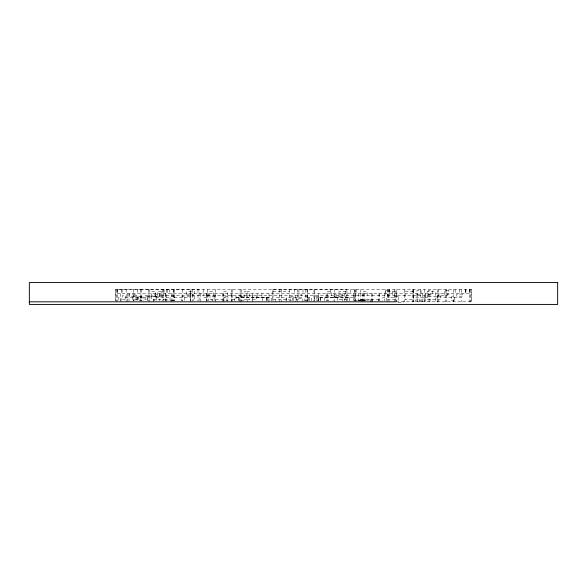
<?xml version="1.0" encoding="UTF-8"?>
<svg xmlns="http://www.w3.org/2000/svg" width="587" height="587" viewBox="0 0 587 587"><rect width="100%" height="100%" fill="white"/><g stroke="black" fill="none" stroke-linecap="round" stroke-linejoin="round"><path stroke-width="0.44" stroke-dasharray="2.94 2.2" d="M116.945 289.501L116.945 301.821M360.734 293.639L360.734 301.131M334.561 297.712L338.662 297.455M362.274 299.766L354.064 300.793L354.064 293.639M357.74 300.845L367.411 299.766M361.981 300.83L370.485 299.766L370.485 301.821M398.074 302.591L404.23 301.821M140.491 289.53L199.066 289.501L199.066 301.821M272.97 289.53L346.88 289.53L345.339 289.501L345.339 301.821M272.97 291.556L289.391 291.556M116.945 293.61L470.055 293.61M186.747 294.124L192.646 294.124L192.646 296.171L186.747 296.171L186.747 291.556L194.568 291.556L194.568 300.904M416.939 294.63L421.04 294.63L421.04 290.528L416.939 290.528L416.939 301.821M428.099 294.63L432.201 294.63L432.201 290.528L428.099 290.528L428.099 297.712L425.149 297.712L425.149 293.61M214.974 296.684L212.024 296.684L212.024 300.793L214.974 300.793M236.018 297.455L268.861 297.455L268.861 301.821M268.861 297.455L252.447 297.712M125.156 297.712L133.366 297.712L166.216 295.657L420.784 295.657L453.634 297.712L461.844 297.712L461.844 301.821M155.819 297.712L170.061 297.712M174.17 297.712L190.592 297.712L190.592 300.999M353.55 297.712L316.21 297.712L316.21 300.999M298.504 298.225L301.454 298.225L301.454 294.124L298.504 294.124L298.504 299.766L295.555 299.766M125.156 299.766L122.331 299.766L122.331 295.657L125.156 295.657L125.156 300.999M166.216 299.766L158.006 299.766L158.006 301.131M215.488 299.766L222.671 299.766M231.909 299.766L236.018 299.766L236.018 295.657M247.567 299.766L249.614 299.766L249.614 291.556L247.567 291.556L247.567 301.821M252.439 299.766L256.548 299.766L256.548 295.657M272.97 299.766L289.391 299.766M347.137 299.766L338.919 299.766L338.919 291.556L347.137 291.556L347.071 301.821M360.734 299.766L380.237 299.766L380.237 301.131M435.415 299.766L427.204 299.766L427.204 291.556L435.415 291.556L435.415 301.821M358.165 300.28L366.383 300.28M454.404 300.793L451.579 300.793L451.579 296.684L454.404 296.684L454.404 301.821M396.02 301.821L471.596 301.821L471.596 289.501L115.404 289.501L115.404 300.94M141.577 289.53L115.852 289.472L115.852 300.94M165.189 299.634L174.632 300.815M172.894 293.639L172.886 300.911M318.139 297.712L318.147 301.821L318.139 297.455L350.982 297.712M471.148 289.501L471.148 301.821M470.055 289.501L470.055 301.821M469.93 289.501L469.93 301.821M469.673 289.501L469.673 293.61M465.953 289.501L465.953 293.61M465.564 289.501L465.564 293.61M465.308 289.501L465.308 293.61M461.206 289.501L461.206 293.61M459.276 289.501L459.276 293.61M455.174 289.501L455.174 293.61M453.758 299.766L453.758 301.821M453.634 289.501L453.634 301.821M447.213 293.61L447.213 295.657L437.594 295.657L437.594 299.766L440.543 299.766L440.543 295.657M446.509 289.501L446.509 301.821M445.423 289.501L445.423 301.821M439.003 293.61L439.003 295.657M438.746 289.501L438.746 301.821M437.205 289.501L437.205 301.821M437.08 296.171L437.08 301.821M430.022 293.639L430.022 301.821M428.994 293.639L428.994 301.821M425.663 293.61L425.663 301.821M424.504 289.501L424.504 301.821M422.324 293.639L422.324 301.821M420.784 289.501L420.784 301.821M419.632 301.821L419.632 297.712L415.523 297.712L415.523 301.821M417.445 293.61L417.445 301.821M413.659 289.501L413.659 301.821M413.211 289.501L413.211 301.821M412.573 289.501L412.573 301.821M404.362 289.501L404.362 301.821M396.408 295.657L396.408 291.556L387.677 291.556L387.677 299.766L395.895 299.766L395.895 291.556M396.152 289.501L396.152 301.821M394.735 293.61L394.735 297.712L388.579 297.712L388.579 293.61M394.611 289.501L394.611 301.821M392.299 291.556L392.299 295.657M389.731 289.501L389.731 293.61M389.027 289.501L389.027 301.821M387.934 289.501L387.934 301.821M386.782 300.999L386.782 297.712L382.673 297.712L382.673 300.999M385.63 289.501L385.63 293.61M384.727 293.61L384.727 300.904M379.723 293.61L379.723 300.904M378.923 293.61L378.923 300.904M378.696 299.766L378.696 301.131M372.415 293.61L372.415 301.821M372.026 299.766L372.026 301.821M371.512 293.61L371.512 301.821M370.228 299.766L370.228 301.821M367.154 295.657L367.154 291.556L363.045 291.556L363.045 295.657M364.197 293.61L364.197 300.904M363.302 293.61L363.302 301.821M362.274 293.639L362.274 301.131M362.018 299.766L362.018 301.821M361.761 299.766L361.761 301.131M360.22 289.501L360.22 293.61M358.679 293.61L358.679 300.904M356.118 289.501L356.118 293.61M355.216 293.61L355.216 300.904M355.091 289.501L355.091 301.821M354.959 289.501L354.959 293.61M354.959 294.124L354.959 296.171M354.959 297.712L354.959 300.999M354.834 289.501L354.834 293.61M353.55 293.639L353.55 300.999M350.725 289.501L350.725 293.61M349.441 297.712L349.441 300.999M346.88 289.501L346.88 301.821M344.312 293.61L344.312 300.904M342.258 293.61L342.258 300.904M337.386 300.485L337.386 297.198L333.277 297.198L333.277 300.485M334.817 289.501L334.817 293.61M334.561 294.175L334.561 301.821M331.222 295.657L331.222 291.556L327.12 291.556L327.12 295.657M330.708 289.501L330.708 293.61M326.988 293.61L326.988 300.904M320.319 297.712L320.319 300.999M320.186 297.455L320.186 300.948M318.778 293.61L318.778 300.904M314.155 290.528L314.155 300.904M314.03 289.501L314.03 301.821M311.594 300.999L311.594 297.712L306.59 297.712L306.59 300.999M309.408 297.712L309.408 301.821M308.637 297.712L308.637 300.999M307.361 289.53L307.361 300.94M307.104 289.501L307.104 301.821M305.82 289.501L305.82 300.94M302.995 289.501L302.995 293.61M302.87 301.821L302.87 297.712L286.317 297.712L286.317 301.821M298.886 289.501L298.886 293.61M297.609 289.501L297.609 301.821M296.706 297.712L296.706 301.821M295.555 295.657L295.555 301.821M294.784 289.501L294.784 293.61M292.473 297.712L292.473 301.821M289.391 289.501L289.391 300.94M286.06 300.999L286.06 297.712L275.663 297.712L275.663 301.821M281.18 289.501L281.18 301.821M279.639 289.501L279.639 301.821M272.97 289.501L272.97 300.94M272.845 291.556L272.845 301.821M271.429 300.999L271.429 297.712L234.477 297.712L234.477 300.999M268.993 293.61L268.993 300.904M267.327 297.712L267.327 300.999M266.814 297.455L266.814 300.948M266.681 297.712L266.681 300.999M262.58 297.712L262.58 301.821M261.934 293.61L261.934 297.712M257.832 293.61L257.832 297.712M252.571 293.61L252.571 300.904M252.439 295.657L252.447 301.821M241.661 289.501L241.661 301.821M240.12 289.501L240.12 301.821M239.995 293.61L239.995 301.821M238.586 297.712L238.586 300.999M232.041 289.501L232.041 301.307M231.909 289.501L231.909 301.821M231.652 293.61L231.652 300.904M227.551 295.657L227.551 291.556L223.442 291.556L223.442 295.657M227.037 301.307L227.037 297.198L224.087 297.198L224.087 301.307M223.698 293.61L223.698 301.821M222.671 293.639L222.671 301.821M215.488 289.501L215.488 301.821M214.974 293.639L214.974 300.911M214.079 295.657L214.079 299.766L209.97 299.766L209.97 295.657M213.565 295.657L213.565 291.556L209.456 291.556L209.456 295.657M208.304 293.61L208.304 300.911M207.915 293.61L207.915 297.712L203.814 297.712L203.814 293.61M207.277 289.501L207.277 300.904M206.763 293.639L206.763 300.911M206.25 293.61L206.25 301.821M203.168 289.501L203.168 293.61M200.475 293.61L200.475 301.821M197.973 289.501L197.973 300.94M193.16 293.61L193.16 300.904M192.389 289.501L192.389 300.94M190.848 289.501L190.848 301.821M190.724 293.61L190.724 301.821M190.467 291.556L190.467 295.657M182.638 289.501L182.638 300.904M174.427 289.501L174.427 300.793M173.789 289.501L173.789 300.904M173.657 289.501L173.657 293.61M171.734 293.61L171.734 301.821M169.555 289.501L169.555 293.61M167.757 289.501L167.757 293.61M166.216 289.472L166.216 301.821M165.446 293.61L165.446 300.904M165.189 293.639L165.189 301.131M164.037 289.472L164.037 293.61M163.648 289.501L163.648 293.61M163.524 293.61L163.524 301.821M162.496 289.472L162.496 300.904M159.796 293.61L159.796 300.904M155.694 295.657L155.694 291.556L151.585 291.556L151.585 295.657L155.819 295.657L155.819 299.766L151.717 299.766L151.717 295.657M153.64 299.766L153.64 301.821M149.92 295.657L149.92 301.821M149.795 289.501L149.795 300.94M148.254 289.501L148.254 300.94M147.608 300.999L147.608 297.712L143.507 297.712L143.507 300.999M141.577 289.501L141.577 300.94M140.491 289.501L140.491 300.94M140.168 296.684L140.168 300.793M138.759 296.684L138.759 300.793M137.732 296.684L137.732 300.793M137.475 289.501L137.475 293.61M133.366 289.501L133.366 300.999M129.008 293.61L129.008 301.821M127.592 293.61L127.592 301.821M126.183 289.501L126.183 301.821M122.074 289.501L122.074 293.61M121.817 289.501L121.817 293.61M121.047 300.999L121.047 297.712L118.229 297.712L118.229 300.999M120.276 293.61L120.276 301.821M117.716 289.501L117.716 293.61M117.07 289.501L117.07 301.307M389.218 290.528L385.116 290.528L385.116 294.63L389.218 294.63L389.218 290.528M448.886 290.528L444.777 290.528L444.777 294.63L448.886 294.63L448.886 290.528M161.337 291.556L157.235 291.556L157.235 295.657L161.337 295.657L161.337 291.556M246.408 291.556L244.353 291.556L244.353 299.766L246.408 299.766L246.408 291.556M413.343 291.556L405.133 291.556L405.133 299.766L413.343 299.766L413.343 291.556M135.032 294.124L129.133 294.124L129.133 296.171L135.032 296.171L135.032 294.124M162.107 294.124L153.897 294.124L153.897 296.171L162.107 296.171L162.107 294.124M342.001 294.124L333.79 294.124L333.79 296.171L342.001 296.171L342.001 294.124M462.615 294.124L456.84 294.124L456.84 296.171L462.615 296.171L462.615 294.124M136.573 295.657L132.471 295.657L132.471 299.766L136.573 299.766L136.573 295.657M147.865 295.657L145.04 295.657L145.04 299.766L147.865 299.766L147.865 295.657M136.059 296.684L133.242 296.684L133.242 300.793L136.059 300.793L136.059 296.684M141.834 296.684L137.343 296.684L137.343 300.793L141.834 300.793L141.834 296.684M156.722 296.684L153.897 296.684L153.897 300.793L156.722 300.793L156.722 296.684M174.17 296.684L170.061 296.684L170.061 300.793L174.17 300.793L174.17 296.684M184.311 296.684L181.486 296.684L181.486 300.793L184.311 300.793L184.311 296.684M227.932 296.684L223.83 296.684L223.83 300.793L227.932 300.793L227.932 296.684M243.201 296.684L239.092 296.684L239.092 300.793L243.201 300.793L243.201 296.684M293.375 296.684L290.418 296.684L290.418 300.793L293.375 300.793L293.375 296.684M307.742 296.684L304.792 296.684L304.792 300.793L307.742 300.793L307.742 296.684M318.389 296.684L314.287 296.684L314.287 300.793L318.389 300.793L318.389 296.684M328.529 296.684L324.42 296.684L324.42 300.793L328.529 300.793L328.529 296.684M398.456 296.684L395.638 296.684L395.638 300.793L398.456 300.793L398.456 296.684M424.122 297.198L421.173 297.198L421.173 301.307L424.122 301.307L424.122 297.198"/><path stroke-width="0.88" d="M29.35 301.821L396.152 301.821M557.65 282.574L29.35 282.574L29.35 304.426L557.65 304.426L557.65 282.574"/></g></svg>
